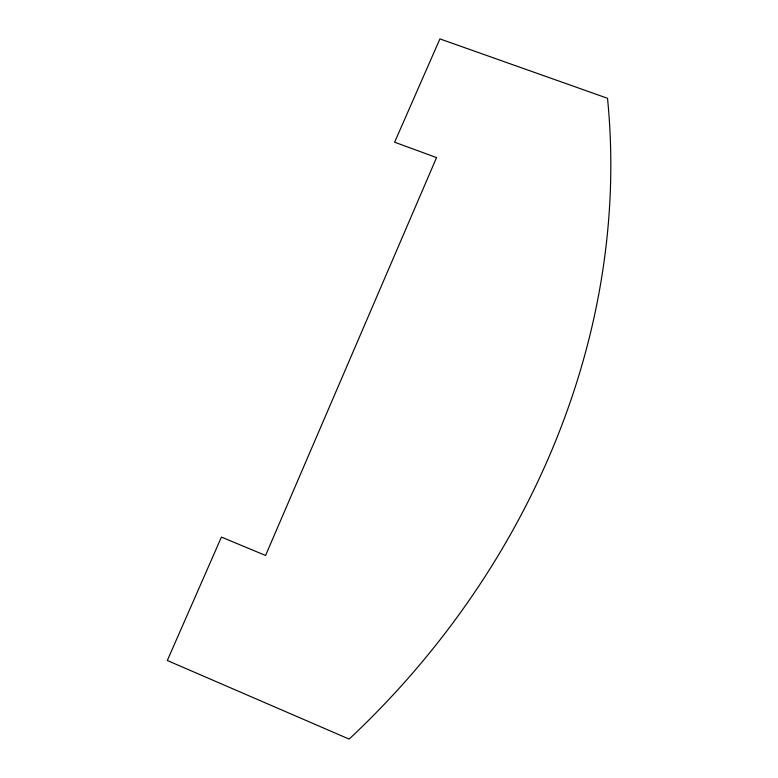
<?xml version="1.0" encoding="UTF-8"?>
<svg xmlns="http://www.w3.org/2000/svg" width="778" height="778" viewBox="0 0 778 778"><rect width="100%" height="100%" fill="white"/><g stroke="black" fill="none" stroke-linecap="round" stroke-linejoin="round"><path stroke-width="1.17" d="M436.555 157.603L265.57 555.463L221.429 537.083L167.309 660.503L349.147 739.1A785.109 690.115 -35.4 0 0 607.511 98.291L439.92 38.9L394.611 142.209L436.555 157.603"/></g></svg>
